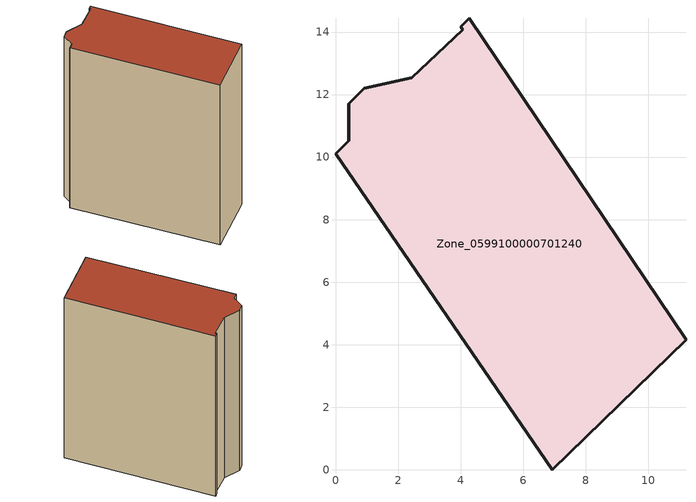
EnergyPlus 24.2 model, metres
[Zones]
Zone_0599100000701240
 floor ground (C_G): 0.91,12.2 2.44,12.54 4.07,14.07 4,14.17 4.27,14.44 11.21,4.16 6.93,0 0,10.1 0.42,10.53 0.43,11.71 z0
 wall outside (C_F): 11.21,4.16 4.27,14.44 4,14.17 4.07,14.07 2.44,12.54 0.91,12.2 0.43,11.71 0.42,10.53 0,10.1 6.93,0 11.21,4.16 z0:13.84
 roof outside (C_R): 4.07,14.07 2.44,12.54 0.91,12.2 0.43,11.71 0.42,10.53 0,10.1 6.93,0 11.21,4.16 4.27,14.44 4,14.17 z13.84
[BUILDING]
Pand.0599100000701240: North Axis=0; Terrain=City; Loads Convergence Tolerance Value=0.04; Temperature Convergence Tolerance Value=0.4; Solar Distribution=FullExterior; Maximum Number of Warmup Days=25; Minimum Number of Warmup Days=1
[Site:Location]
Rotterdam.The.Hague.AP_ZH_NLD Design_Conditions: Latitude=51.96; Longitude=4.45; Time Zone=1; Elevation=-4.5
[SITE:GROUNDTEMPERATURE:BUILDINGSURFACE]
18, 18, 18, 18, 18, 18, 18, 18, 18, 18, 18, 18
[MATERIAL] Thermal Absorptance=0.9; Solar Absorptance=0.7; Visible Absorptance=0.7
Name | Roughness | Thickness | Conductivity | Density | Specific Heat
G.TI.1946 | MediumSmooth | 0.15 | 1 | 540 | 1210
F.TI.1946 | Rough | 0.3 | 0.857143 | 1920 | 840
R.TI.1946 | MediumRough | 0.2 | 0.1 | 1500 | 1000
[CONSTRUCTION]
C_G: G.TI.1946
C_F: F.TI.1946
C_R: R.TI.1946
[ZONE]
Zone_0599100000701240: Type=1; Multiplier=1; Ceiling Height=Autocalculate; Volume=Autocalculate; Floor Area=autocalculate; Part of Total Floor Area=Yes
[ZONEINFILTRATION:DESIGNFLOWRATE]
Infil_Zone_0599100000701240: Zone or ZoneList or Space or SpaceList=Zone_0599100000701240; Schedule=AlwaysOn; Design Flow Rate Calculation Method=Flow/Area; Flow Rate per Floor Area=0.003; Constant Term Coefficient=1; Temperature Term Coefficient=0; Velocity Term Coefficient=0; Velocity Squared Term Coefficient=0
[HVACTEMPLATE:ZONE:IDEALLOADSAIRSYSTEM]
Zone_0599100000701240: Maximum Heating Supply Air Temperature=50; Minimum Cooling Supply Air Temperature=13; Maximum Heating Supply Air Humidity Ratio=0.0156; Minimum Cooling Supply Air Humidity Ratio=0.0077; Heating Limit=NoLimit; Cooling Limit=NoLimit; Dehumidification Control Type=ConstantSensibleHeatRatio; Cooling Sensible Heat Ratio=0.7; Dehumidification Setpoint=60; Humidification Control Type=None; Humidification Setpoint=30; Outdoor Air Method=None; Outdoor Air Flow Rate per Person=0.00944; Outdoor Air Flow Rate per Zone Floor Area=0; Outdoor Air Flow Rate per Zone=0; Demand Controlled Ventilation Type=None; Outdoor Air Economizer Type=NoEconomizer; Heat Recovery Type=None; Sensible Heat Recovery Effectiveness=0.7; Latent Heat Recovery Effectiveness=0.65
[ZONECONTROL:THERMOSTAT]
ThermostatControl_Zone_0599100000701240: Zone or ZoneList=Zone_0599100000701240; Control Type Schedule=DualSetpointControlType; Control 1=Thermostat_Zone_0599100000701240; Temperature Difference Between Cutout And Setpoint=0
[THERMOSTATSETPOINT:DUALSETPOINT]
Thermostat_Zone_0599100000701240: Heating Setpoint Temperature Schedule=HeatingSetpoint_Zone_0599100000701240; Cooling Setpoint Temperature Schedule=CoolingSetpoint_Zone_0599100000701240
[SCHEDULE:COMPACT]
HeatingSetpoint_Zone_0599100000701240: Through: 12/31, For: AllDays, Until: 24:00, 21
CoolingSetpoint_Zone_0599100000701240: Through: 12/31, For: AllDays, Until: 24:00, 24
DualSetpointControlType: Through: 12/31, For: AllDays, Until: 24:00, 4
AlwaysOn: Through: 12/31, For: AllDays, Until: 24:00, 1
